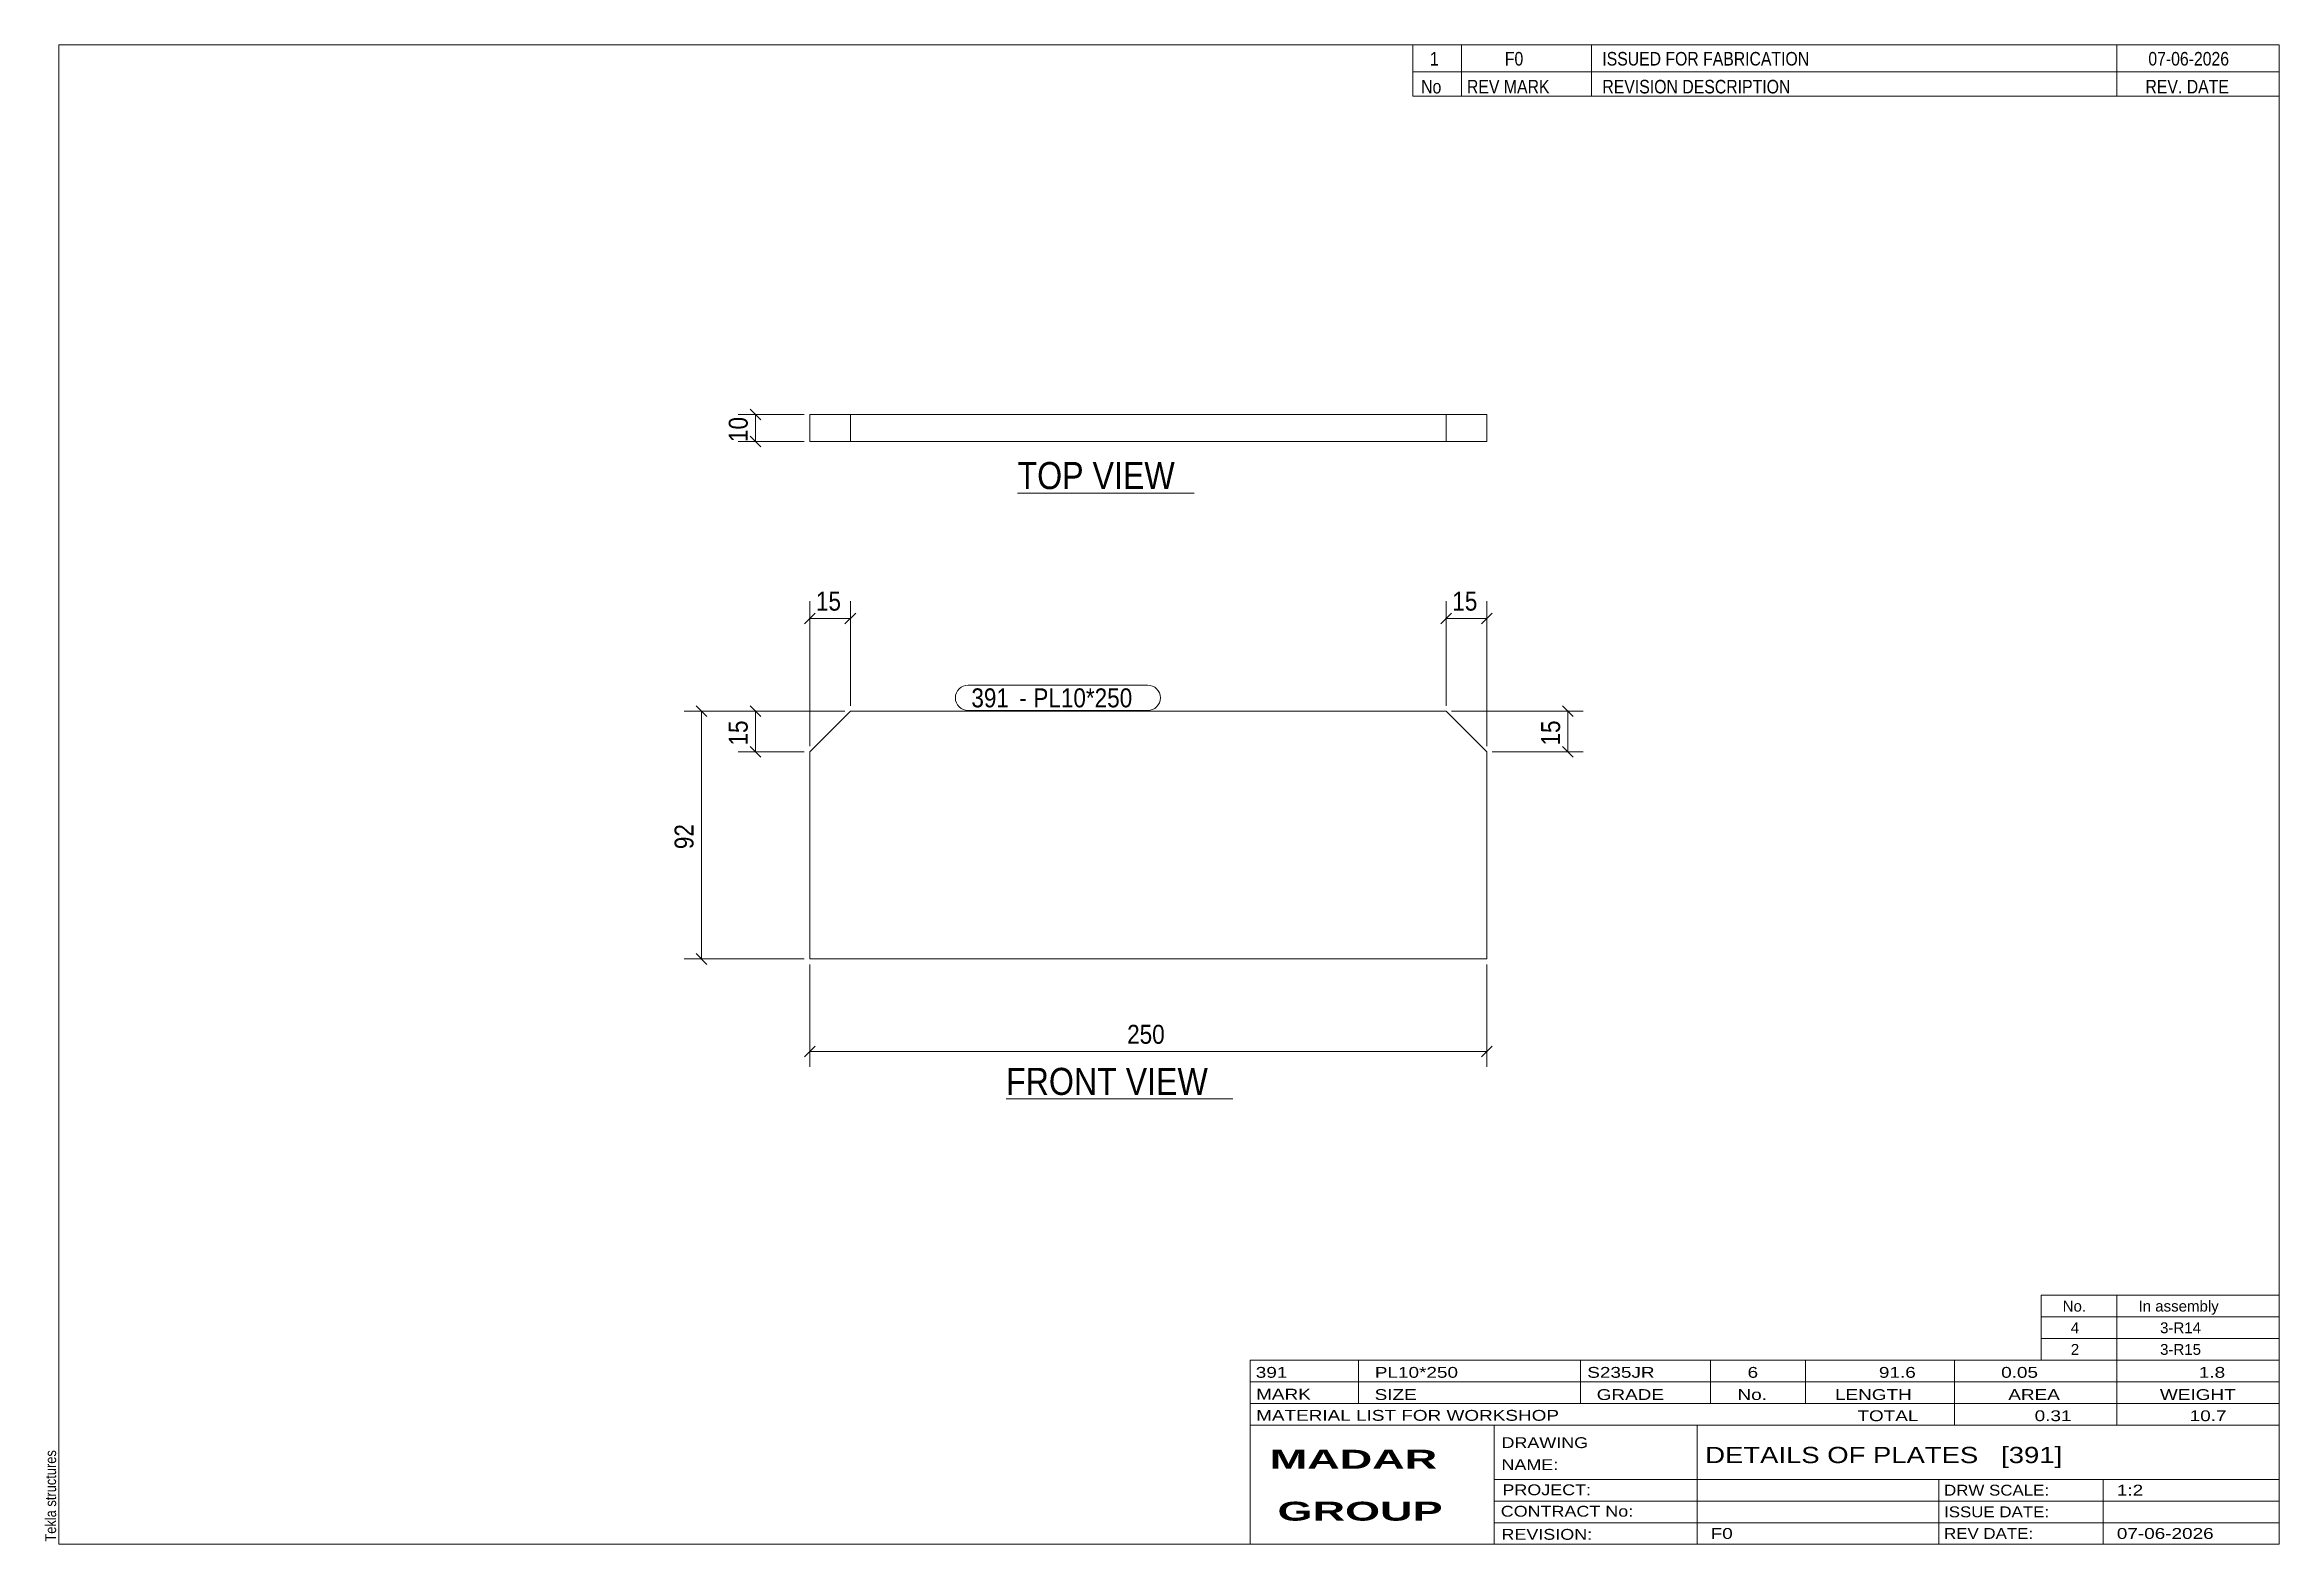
# Model space of a CAD drawing. Header units: millimetres. Extents: x 2 to 415, y 5 to 282.
import ezdxf

# ---------------------------------------------------------------- set-up
doc = ezdxf.new("R2010")
doc.units = ezdxf.units.MM
doc.linetypes.add('XKITLINE00', pattern=[0])
for name, color, linetype, lineweight in [('Dimensions', 7, 'Continuous', 0), ('DrawingSheet', 5, 'Continuous', 0), ('OtherObjectType', 7, 'Continuous', 0), ('Part', 2, 'Continuous', 0), ('PartMark', 7, 'Continuous', 0)]:
    doc.layers.add(name, color=color, linetype=linetype, lineweight=lineweight)
doc.styles.add('ARIAL', font='ARIAL.TTF')
doc.styles.add('ARIAL_BOLD', font='ARIALBD.TTF')
doc.styles.add('ARIAL_NARROW', font='ARIALN.TTF')

# ---------------------------------------------------------------- blocks, each defined once
blk = doc.blocks.new('*A1')
at = {"layer": 'Part', "color": 2, "linetype": 'XKITLINE00', "lineweight": 0}
for p, q in [((151.15, 158.9), (143.65, 151.4)), ((261.15, 158.9), (151.15, 158.9)), ((268.65, 151.4), (261.15, 158.9)), ((143.65, 113.12), (143.65, 151.4)), ((268.65, 113.12), (268.65, 151.4)), ((268.65, 113.12), (143.65, 113.12))]:
    blk.add_line(p, q, dxfattribs=at)
blk = doc.blocks.new('*A2')
at = {"layer": 'Part', "color": 2, "linetype": 'XKITLINE00', "lineweight": 0}
for p, q in [((143.65, 208.7), (143.65, 213.7)), ((268.65, 213.7), (143.65, 213.7)), ((151.15, 213.7), (151.15, 208.7)), ((261.15, 208.7), (261.15, 213.7)), ((268.65, 208.7), (268.65, 213.7)), ((268.65, 208.7), (143.65, 208.7))]:
    blk.add_line(p, q, dxfattribs=at)
blk = doc.blocks.new('*A3')
at = {"layer": 'DrawingSheet', "color": 5, "linetype": 'XKITLINE00', "lineweight": 0}
for p, q in [((415, 282), (5, 282)), ((5, 282), (5, 5)), ((415, 5), (415, 282)), ((5, 5), (415, 5))]:
    blk.add_line(p, q, dxfattribs=at)
at = {"layer": 'DrawingSheet', "color": 5, "style": 'ARIAL', "width": 0.85}
blk.add_text('Tekla structures', height=2, rotation=90, dxfattribs=at).set_placement((4.5, 5.5))
blk = doc.blocks.new('*A4')
at = {"layer": 'OtherObjectType', "color": 7, "linetype": 'XKITLINE00', "lineweight": 0}
for p, q in [((371, 51), (415, 51)), ((371, 47), (371, 51)), ((385, 47), (385, 51)), ((415, 47), (415, 51)), ((371, 47), (415, 47)), ((371, 43), (371, 47)), ((385, 43), (385, 47)), ((415, 43), (415, 47)), ((371, 43), (415, 43)), ((371, 39), (371, 43)), ((385, 39), (385, 43)), ((415, 39), (415, 43)), ((371, 39), (415, 39))]:
    blk.add_line(p, q, dxfattribs=at)
at = {"layer": 'OtherObjectType', "color": 7, "style": 'ARIAL_NARROW', "width": 1.211571}
for s, p in [('No.', (375, 48)), ('In assembly', (389, 48)), ('4', (376.5, 44)), ('3-R14', (392.99, 44)), ('2', (376.5, 40)), ('3-R15', (392.99, 40))]:
    blk.add_text(s, height=2, dxfattribs=at).set_placement(p)
blk = doc.blocks.new('*A5')
at = {"layer": 'OtherObjectType', "color": 7, "linetype": 'XKITLINE00', "lineweight": 0}
for p, q in [((255, 282), (415, 282)), ((415, 282), (255, 282)), ((255, 282), (255, 277)), ((264, 282), (264, 277)), ((288, 282), (288, 277)), ((385, 282), (385, 277)), ((415, 282), (415, 277)), ((255, 277), (415, 277)), ((255, 277), (255, 272.5)), ((255, 277), (415, 277)), ((264, 277), (264, 272.5)), ((288, 277), (288, 272.5)), ((385, 277), (385, 272.5)), ((415, 277), (415, 272.5)), ((415, 272.5), (255, 272.5))]:
    blk.add_line(p, q, dxfattribs=at)
at = {"layer": 'OtherObjectType', "color": 7, "style": 'ARIAL_NARROW'}
for s, width, p in [('1', 1.017001, (258.16, 278.15)), ('F0', 1.017001, (272, 278.15)), ('ISSUED FOR FABRICATION', 1.017001, (290, 278.15)), ('07-06-2026', 1.017001, (390.82, 278.15)), ('No', 1.02, (256.54, 273)), ('REV MARK', 1.02, (265, 273)), ('REVISION DESCRIPTION', 1.02, (290, 273)), ('REV. DATE', 1.02, (390.28, 273))]:
    blk.add_text(s, height=2.5, dxfattribs=dict(at, width=width)).set_placement(p)
blk = doc.blocks.new('*A6')
at = {"layer": 'OtherObjectType', "color": 7, "linetype": 'XKITLINE00', "lineweight": 0}
for p, q in [((225, 39), (415, 39)), ((225, 39), (225, 35)), ((225, 39), (415, 39)), ((245, 35), (245, 39)), ((286, 35), (286, 39)), ((310, 35), (310, 39)), ((327.5, 35), (327.5, 39)), ((355, 35), (355, 39)), ((385, 35), (385, 39)), ((415, 35), (415, 39)), ((225, 35), (415, 35)), ((225, 35), (225, 5)), ((225, 35), (415, 35)), ((245, 31), (245, 35)), ((286, 31), (286, 35)), ((310, 31), (310, 35)), ((327.5, 31), (327.5, 35)), ((355, 31), (355, 35)), ((385, 31), (385, 35)), ((415, 31), (415, 35)), ((225, 31), (415, 31)), ((355, 27), (355, 31)), ((385, 27), (385, 31)), ((415, 27), (415, 31)), ((225, 27), (415, 27)), ((270, 21), (270, 27)), ((307.5, 17), (307.5, 27)), ((415, 21), (415, 27)), ((270, 21), (270, 5)), ((415, 17), (415, 21)), ((270, 17), (415, 17)), ((307.5, 5), (307.5, 17)), ((352.16, 13), (352.16, 17)), ((382.5, 5), (382.5, 17)), ((415, 13), (415, 17)), ((270, 13), (415, 13)), ((352.16, 5), (352.16, 13)), ((415, 9), (415, 13)), ((270, 9), (415, 9)), ((415, 5), (415, 9)), ((225, 5), (415, 5)), ((262.5, 5), (415, 5))]:
    blk.add_line(p, q, dxfattribs=at)
at = {"layer": 'OtherObjectType', "color": 7, "style": 'ARIAL_NARROW'}
for s, height, width, p in [('391', 2, 1.525501, (226.01, 35.76)), ('PL10*250', 2, 1.525501, (248, 35.76)), ('S235JR', 2, 1.525501, (287.22, 35.76)), ('6', 2, 1.525501, (316.82, 35.76)), ('91.6', 2, 1.525501, (341.07, 35.76)), ('0.05', 2, 1.525501, (363.64, 35.76)), ('1.8', 2, 1.525501, (400.14, 35.76)), ('MARK', 2, 1.525501, (226.08, 31.73)), ('SIZE', 2, 1.525501, (247.96, 31.66)), ('GRADE', 2, 1.525501, (288.96, 31.66)), ('No.', 2, 1.525501, (314.96, 31.66)), ('LENGTH', 2, 1.525501, (332.96, 31.66)), ('AREA', 2, 1.525501, (364.96, 31.66)), ('WEIGHT', 2, 1.525501, (392.96, 31.66)), ('MATERIAL LIST FOR WORKSHOP', 2, 1.525501, (226.08, 27.82)), ('TOTAL', 2, 1.525501, (337.1, 27.75)), ('0.31', 2, 1.525501, (369.83, 27.75)), ('10.7', 2, 1.525501, (398.45, 27.75)), ('DRAWING', 2, 1.445, (271.38, 22.78)), ('NAME:', 2, 1.445, (271.38, 18.72)), ('DETAILS OF PLATES   [391]', 3, 1.474651, (309, 20)), ('PROJECT:', 2, 1.445, (271.55, 14.07)), ('DRW SCALE:', 2, 1.36, (353.1, 14)), ('1:2', 2, 1.525501, (385, 14)), ('CONTRACT No:', 2, 1.445, (271.25, 10.11)), ('ISSUE DATE:', 2, 1.36, (353.1, 10)), ('REVISION:', 2, 1.445, (271.38, 5.84)), ('F0', 2, 1.525501, (310, 6)), ('REV DATE:', 2, 1.36, (353.1, 6)), ('07-06-2026', 2, 1.525501, (385, 6))]:
    blk.add_text(s, height=height, dxfattribs=dict(at, width=width)).set_placement(p)
at = {"layer": 'OtherObjectType', "color": 1, "style": 'ARIAL_BOLD', "width": 1.7}
for s, p in [('MADAR ', (228.58, 18.97)), ('GROUP', (230.03, 9.37))]:
    blk.add_text(s, height=3.5, dxfattribs=at).set_placement(p)
blk = doc.blocks.new('*A7')
at = {"layer": 'Dimensions', "color": 7, "linetype": 'XKITLINE00', "lineweight": 0}
for p, q in [((150.15, 158.9), (120.45, 158.9)), ((122.66, 159.89), (124.64, 157.91)), ((123.65, 113.12), (123.65, 158.9)), ((142.65, 113.12), (120.45, 113.12)), ((122.66, 114.11), (124.64, 112.13))]:
    blk.add_line(p, q, dxfattribs=at)
at = {"layer": 'Dimensions', "color": 3}
for p in [(123.65, 158.9), (123.65, 113.12)]:
    blk.add_point(p, dxfattribs=at)
at = {"layer": 'Dimensions', "color": 3, "style": 'ARIAL', "width": 0.85}
blk.add_text('92', height=3.5, rotation=90.0002, dxfattribs=at).set_placement((122.2, 133.41))
blk = doc.blocks.new('*A8')
at = {"layer": 'Dimensions', "color": 7, "linetype": 'XKITLINE00', "lineweight": 0}
for p, q in [((262.15, 158.9), (286.45, 158.9)), ((282.66, 159.89), (284.64, 157.91)), ((283.65, 151.4), (283.65, 158.9)), ((269.65, 151.4), (286.45, 151.4)), ((282.66, 152.39), (284.64, 150.41))]:
    blk.add_line(p, q, dxfattribs=at)
at = {"layer": 'Dimensions', "color": 3}
for p in [(283.65, 158.9), (283.65, 151.4)]:
    blk.add_point(p, dxfattribs=at)
at = {"layer": 'Dimensions', "color": 3, "style": 'ARIAL', "width": 0.85}
blk.add_text('15', height=3.5, rotation=90.0002, dxfattribs=at).set_placement((282.2, 152.55))
blk = doc.blocks.new('*A9')
at = {"layer": 'Dimensions', "color": 7, "linetype": 'XKITLINE00', "lineweight": 0}
for p, q in [((150.15, 158.9), (130.45, 158.9)), ((132.66, 159.89), (134.64, 157.91)), ((133.65, 151.4), (133.65, 158.9)), ((142.65, 151.4), (130.45, 151.4)), ((132.66, 152.39), (134.64, 150.41))]:
    blk.add_line(p, q, dxfattribs=at)
at = {"layer": 'Dimensions', "color": 3}
for p in [(133.65, 158.9), (133.65, 151.4)]:
    blk.add_point(p, dxfattribs=at)
at = {"layer": 'Dimensions', "color": 3, "style": 'ARIAL', "width": 0.85}
blk.add_text('15', height=3.5, rotation=90.0002, dxfattribs=at).set_placement((132.2, 152.55))
blk = doc.blocks.new('*A10')
at = {"layer": 'Dimensions', "color": 7, "linetype": 'XKITLINE00', "lineweight": 0}
for p, q in [((143.65, 112.12), (143.65, 93.21)), ((268.65, 112.12), (268.65, 93.21)), ((144.64, 97), (142.66, 95.02)), ((143.65, 96.01), (268.65, 96.01)), ((269.64, 97), (267.66, 95.02))]:
    blk.add_line(p, q, dxfattribs=at)
at = {"layer": 'Dimensions', "color": 3}
for p in [(143.65, 96.01), (268.65, 96.01)]:
    blk.add_point(p, dxfattribs=at)
at = {"layer": 'Dimensions', "color": 3, "style": 'ARIAL', "width": 0.85}
blk.add_text('250', height=3.5, dxfattribs=at).set_placement((202.26, 97.46))
blk = doc.blocks.new('*A11')
at = {"layer": 'Dimensions', "color": 7, "linetype": 'XKITLINE00', "lineweight": 0}
for p, q in [((143.65, 152.4), (143.65, 179.21)), ((151.15, 159.9), (151.15, 179.21)), ((144.64, 177), (142.66, 175.02)), ((143.65, 176.01), (151.15, 176.01)), ((152.14, 177), (150.16, 175.02))]:
    blk.add_line(p, q, dxfattribs=at)
at = {"layer": 'Dimensions', "color": 3}
for p in [(143.65, 176.01), (151.15, 176.01)]:
    blk.add_point(p, dxfattribs=at)
at = {"layer": 'Dimensions', "color": 3, "style": 'ARIAL', "width": 0.85}
blk.add_text('15', height=3.5, dxfattribs=at).set_placement((144.8, 177.46))
blk = doc.blocks.new('*A12')
at = {"layer": 'Dimensions', "color": 7, "linetype": 'XKITLINE00', "lineweight": 0}
for p, q in [((261.15, 159.9), (261.15, 179.21)), ((268.65, 152.4), (268.65, 179.21)), ((262.14, 177), (260.16, 175.02)), ((261.15, 176.01), (268.65, 176.01)), ((269.64, 177), (267.66, 175.02))]:
    blk.add_line(p, q, dxfattribs=at)
at = {"layer": 'Dimensions', "color": 3}
for p in [(261.15, 176.01), (268.65, 176.01)]:
    blk.add_point(p, dxfattribs=at)
at = {"layer": 'Dimensions', "color": 3, "style": 'ARIAL', "width": 0.85}
blk.add_text('15', height=3.5, dxfattribs=at).set_placement((262.3, 177.46))
blk = doc.blocks.new('*A13')
at = {"layer": 'PartMark', "color": 7, "linetype": 'XKITLINE00', "lineweight": 0}
for p, q in [((172.9, 163.7), (206.05, 163.7)), ((172.9, 159), (206.05, 159))]:
    blk.add_line(p, q, dxfattribs=at)
for centre, start, end in [((172.9, 161.35), 90, 270), ((206.05, 161.35), 270, 90)]:
    blk.add_arc(centre, 2.35, start, end, dxfattribs=at)
at = {"layer": 'PartMark', "color": 1, "style": 'ARIAL', "width": 0.85}
blk.add_text('391', height=3.5, dxfattribs=at).set_placement((173.5, 159.6))
at = {"layer": 'PartMark', "color": 3, "style": 'ARIAL', "width": 0.85}
for s, p in [('-', (182.34, 159.6)), ('PL10*250', (184.94, 159.6))]:
    blk.add_text(s, height=3.5, dxfattribs=at).set_placement(p)
blk = doc.blocks.new('*A14')
at = {"layer": 'OtherObjectType', "color": 7, "linetype": 'XKITLINE00', "lineweight": 0}
blk.add_line((179.9, 87.26), (221.75, 87.26), dxfattribs=at)
at = {"layer": 'OtherObjectType', "color": 3, "style": 'ARIAL', "width": 0.85}
blk.add_text('FRONT VIEW', height=5, dxfattribs=at).set_placement((179.9, 88.01))
blk = doc.blocks.new('*A15')
at = {"layer": 'Dimensions', "color": 7, "linetype": 'XKITLINE00', "lineweight": 0}
for p, q in [((132.66, 214.69), (134.64, 212.71)), ((142.65, 213.7), (130.45, 213.7)), ((133.65, 208.7), (133.65, 213.7)), ((142.65, 208.7), (130.45, 208.7)), ((132.66, 209.69), (134.64, 207.71))]:
    blk.add_line(p, q, dxfattribs=at)
at = {"layer": 'Dimensions', "color": 3}
for p in [(133.65, 213.7), (133.65, 208.7)]:
    blk.add_point(p, dxfattribs=at)
at = {"layer": 'Dimensions', "color": 3, "style": 'ARIAL', "width": 0.85}
blk.add_text('10', height=3.5, rotation=90.0002, dxfattribs=at).set_placement((132.2, 208.61))
blk = doc.blocks.new('*A16')
at = {"layer": 'OtherObjectType', "color": 7, "linetype": 'XKITLINE00', "lineweight": 0}
blk.add_line((182.02, 199.16), (214.63, 199.16), dxfattribs=at)
at = {"layer": 'OtherObjectType', "color": 3, "style": 'ARIAL', "width": 0.85}
blk.add_text('TOP VIEW', height=5, dxfattribs=at).set_placement((182.02, 199.91))

msp = doc.modelspace()

# ---------------------------------------------------------------- block references
at = {"lineweight": 0}
for name in ['*A3', '*A5', '*A15', '*A2', '*A16', '*A11', '*A12', '*A13', '*A7', '*A9', '*A1', '*A8', '*A10', '*A14', '*A4', '*A6']:
    msp.add_blockref(name, (0, 0), dxfattribs=at)

doc.saveas('drawing.dxf')
